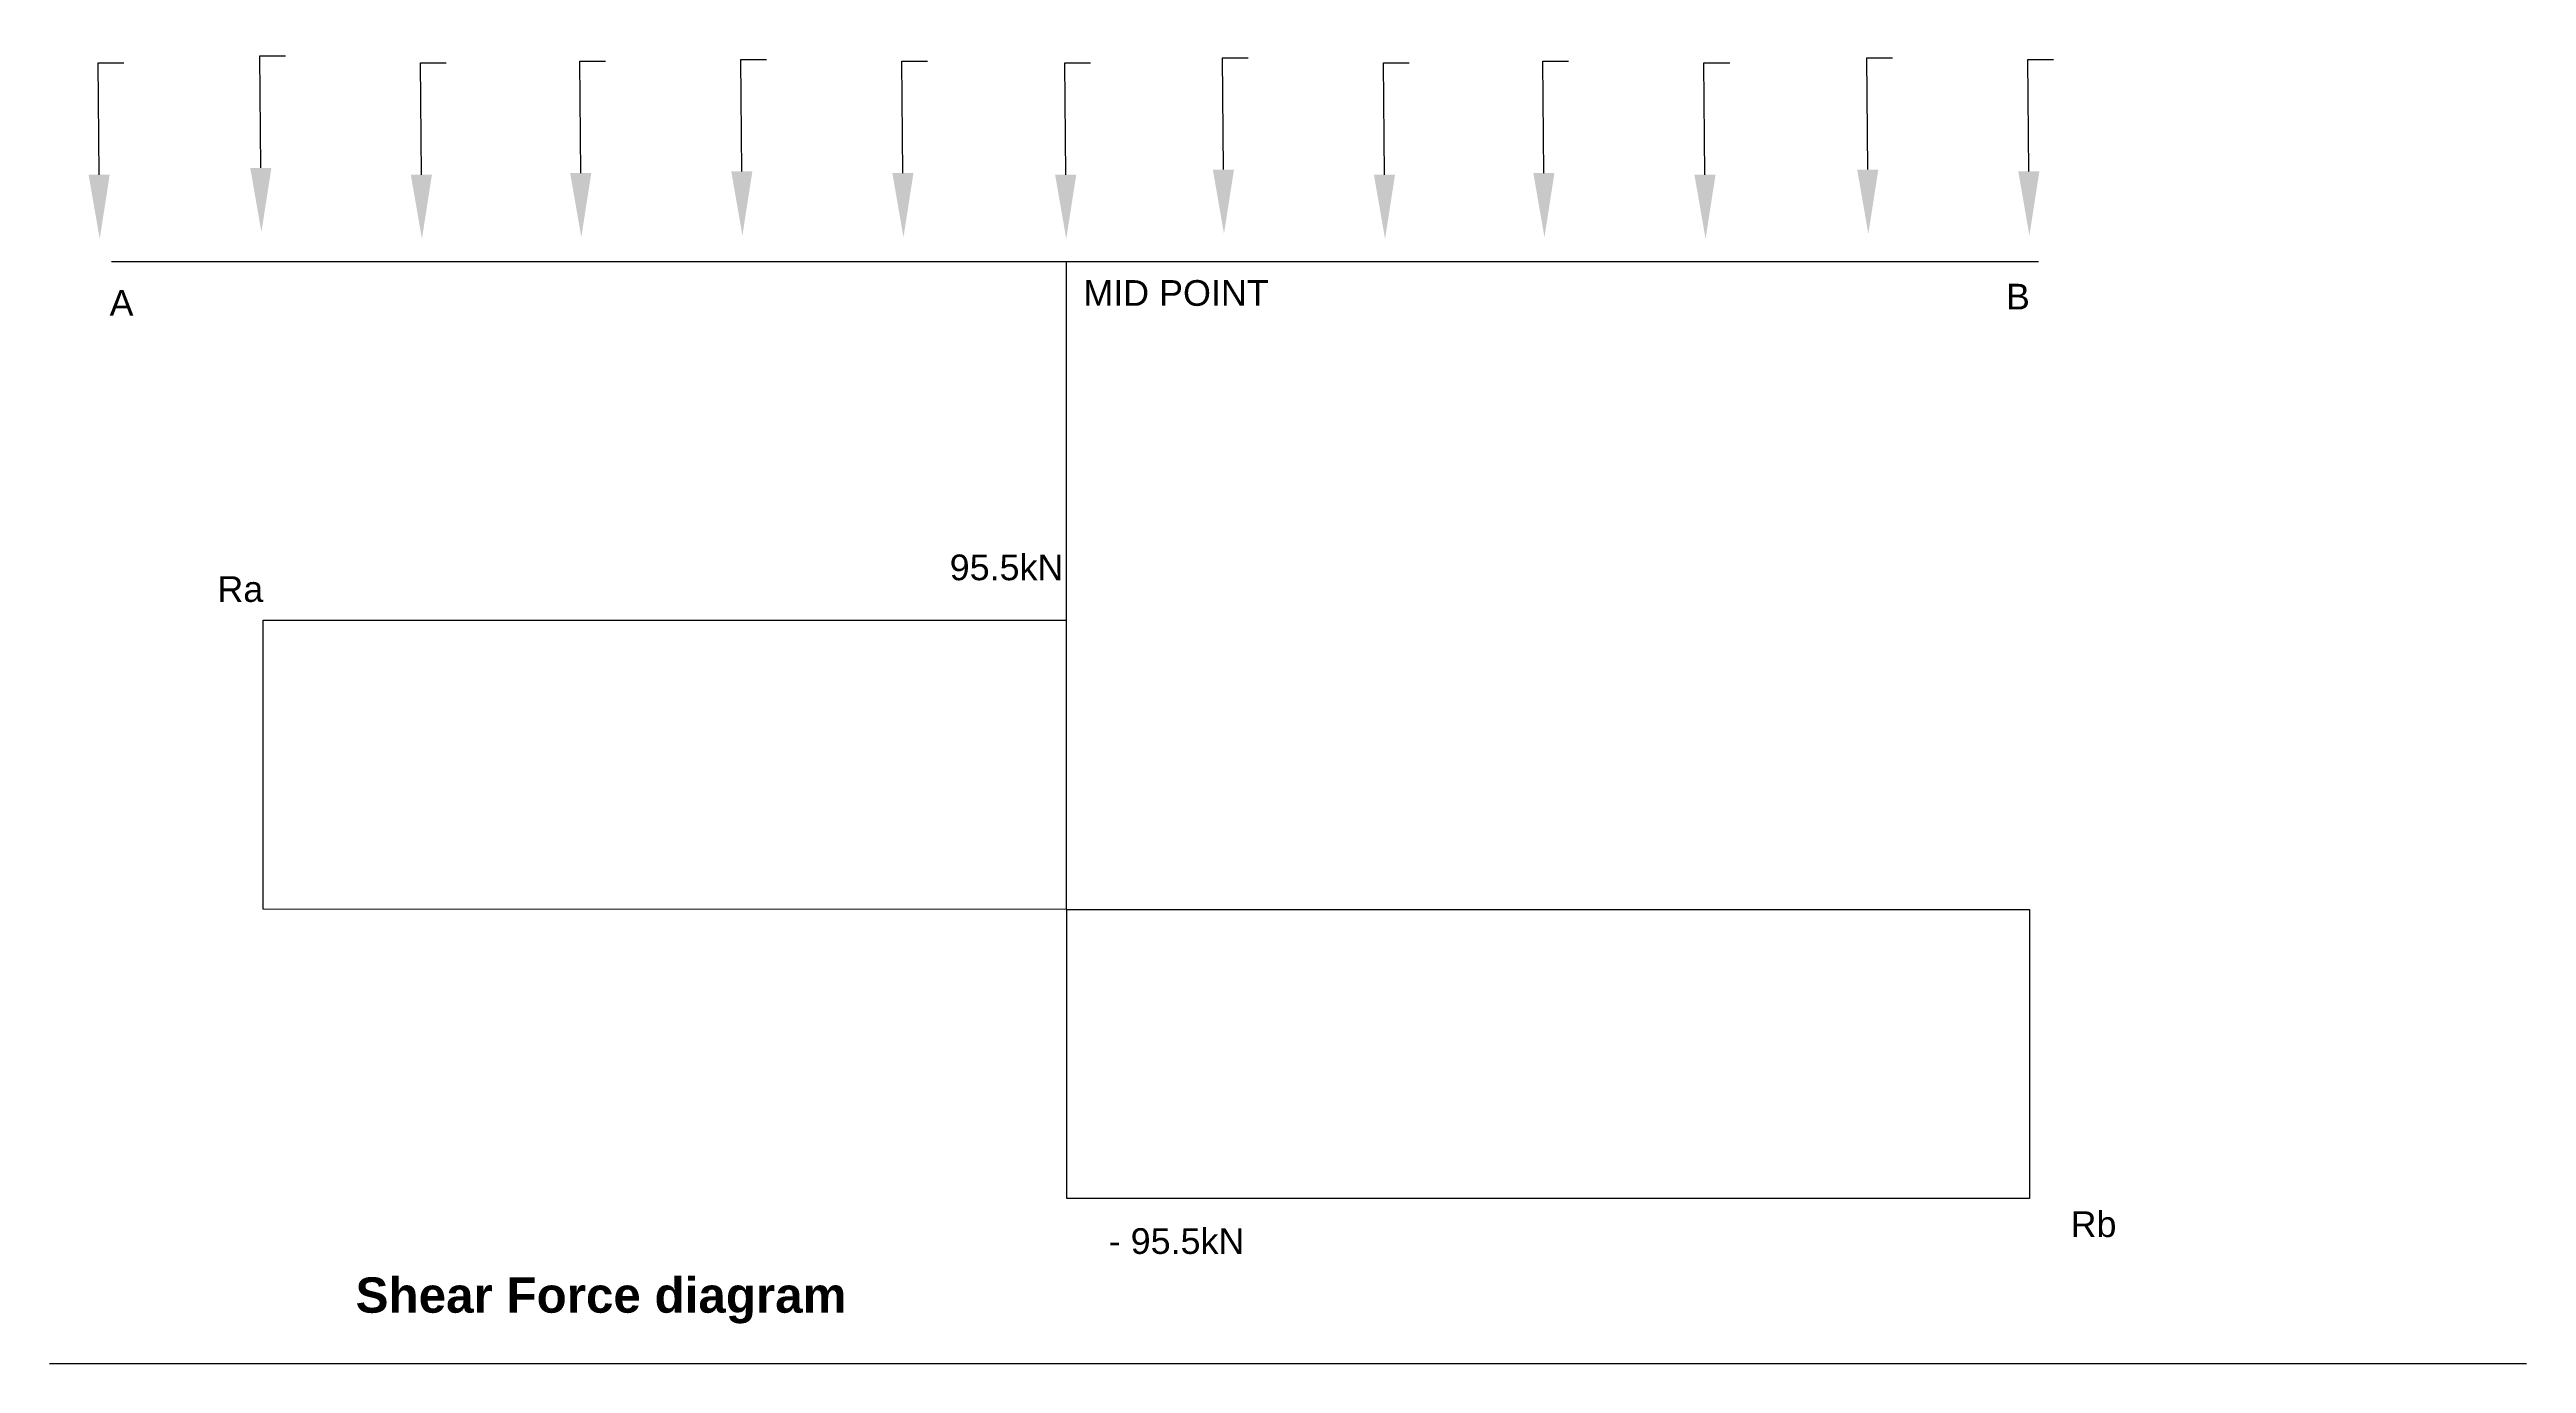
# Model space of a CAD drawing. Header units: millimetres. Extents: x 2234 to 3005, y 1659 to 2068.
import ezdxf
from ezdxf import colors
from ezdxf.entities.mleader import LeaderData, LeaderLine
from ezdxf.math import Vec2, Vec3

# ---------------------------------------------------------------- set-up
doc = ezdxf.new("R2010")
doc.units = ezdxf.units.MM
doc.styles.get("Standard").update_dxf_attribs({"font": 'arial.ttf'})

msp = doc.modelspace()

# ---------------------------------------------------------------- linework, layer by layer
for p, q in [((2252.92, 2001.59), (2852.92, 2001.59)), ((2550.22, 2001.59), (2550.22, 1799.92)), ((2300.19, 1799.94), (2300.19, 1889.94)), ((2300.19, 1889.94), (2300.19, 1889.94)), ((2300.19, 1889.94), (2550.22, 1889.94)), ((2550.22, 1889.94), (2550.22, 1799.92)), ((2550.22, 1799.92), (2300.19, 1799.94)), ((2550.22, 1799.92), (2850.12, 1799.89)), ((2550.4, 1709.89), (2550.4, 1799.92)), ((2850.12, 1799.89), (2850.12, 1709.89)), ((2850.12, 1709.89), (2550.4, 1709.89)), ((2233.66, 1658.54), (3004.86, 1658.54))]:
    msp.add_line(p, q)

# ---------------------------------------------------------------- texts
at = {"attachment_point": 1}
for s, insert, char_height in [('A', (2252.36, 1992.73), 8), ('B', (2842.79, 1994.69), 8), ('95.5kN', (2513.93, 1910.4), 8), ('Ra', (2285.92, 1903.65), 8), ('Rb', (2862.92, 1705.91), 8), (' - 95.5kN', (2560.35, 1700.65), 8), ('{\\fArial|b1|i0|c0|p34;Shear Force diagram}', (2328.95, 1685.34), 11)]:
    msp.add_mtext(s, dxfattribs=dict(at, insert=insert, char_height=char_height))
at = {"insert": (2555.53, 1995.83), "char_height": 8, "width": 116.799, "attachment_point": 1}
msp.add_mtext('MID POINT', dxfattribs=at)

# ---------------------------------------------------------------- leaders
ml = msp.add_multileader_mtext('Standard')
ml.set_content('', color=256)
ml.set_leader_properties()
ml.build(insert=Vec2(0, 0))
ml.multileader.update_dxf_attribs({"arrow_head_size": 20})
ctx = ml.context
ctx.base_point, ctx.arrow_head_size, ctx.plane_origin = Vec3(2307.14, 2065.62), 20, Vec3(2299.63, 2010.76)
notes = []
notes.append((ctx, [(1, (1, 1, 0), (2299.14, 2065.62), (1, 0), 8, [(0, [(2299.63, 2010.76)], 0, [])])]))
ctx.mtext.insert, ctx.mtext.flow_direction = Vec3(2309.14, 2067.62), 5
ml = msp.add_multileader_mtext('Standard')
ml.set_content('', color=256)
ml.set_leader_properties()
ml.build(insert=Vec2(0, 0))
ml.multileader.update_dxf_attribs({"arrow_head_size": 20})
ctx = ml.context
ctx.base_point, ctx.arrow_head_size, ctx.plane_origin = Vec3(2606.84, 2065.09), 20, Vec3(2599.33, 2010.23)
notes.append((ctx, [(1, (1, 1, 0), (2598.84, 2065.09), (1, 0), 8, [(0, [(2599.33, 2010.23)], 0, [])])]))
ctx.mtext.insert, ctx.mtext.flow_direction = Vec3(2608.84, 2067.09), 5
ml = msp.add_multileader_mtext('Standard')
ml.set_content('', color=256)
ml.set_leader_properties()
ml.build(insert=Vec2(0, 0))
ml.multileader.update_dxf_attribs({"arrow_head_size": 20})
ctx = ml.context
ctx.base_point, ctx.arrow_head_size, ctx.plane_origin = Vec3(2807.46, 2065.09), 20, Vec3(2799.95, 2010.23)
notes.append((ctx, [(1, (1, 1, 0), (2799.46, 2065.09), (1, 0), 8, [(0, [(2799.95, 2010.23)], 0, [])])]))
ctx.mtext.insert, ctx.mtext.flow_direction = Vec3(2809.46, 2067.09), 5
ml = msp.add_multileader_mtext('Standard')
ml.set_content('', color=256)
ml.set_leader_properties()
ml.build(insert=Vec2(0, 0))
ml.multileader.update_dxf_attribs({"arrow_head_size": 20})
ctx = ml.context
ctx.base_point, ctx.arrow_head_size, ctx.plane_origin = Vec3(2256.8, 2063.51), 20, Vec3(2249.29, 2008.65)
notes.append((ctx, [(1, (1, 1, 0), (2248.8, 2063.51), (1, 0), 8, [(0, [(2249.29, 2008.65)], 0, [])])]))
ctx.mtext.insert, ctx.mtext.flow_direction = Vec3(2258.8, 2065.51), 5
ml = msp.add_multileader_mtext('Standard')
ml.set_content('', color=256)
ml.set_leader_properties()
ml.build(insert=Vec2(0, 0))
ml.multileader.update_dxf_attribs({"arrow_head_size": 20})
ctx = ml.context
ctx.base_point, ctx.arrow_head_size, ctx.plane_origin = Vec3(2357.12, 2063.51), 20, Vec3(2349.61, 2008.65)
notes.append((ctx, [(1, (1, 1, 0), (2349.12, 2063.51), (1, 0), 8, [(0, [(2349.61, 2008.65)], 0, [])])]))
ctx.mtext.insert, ctx.mtext.flow_direction = Vec3(2359.12, 2065.51), 5
ml = msp.add_multileader_mtext('Standard')
ml.set_content('', color=256)
ml.set_leader_properties()
ml.build(insert=Vec2(0, 0))
ml.multileader.update_dxf_attribs({"arrow_head_size": 20})
ctx = ml.context
ctx.base_point, ctx.arrow_head_size, ctx.plane_origin = Vec3(2406.74, 2064.04), 20, Vec3(2399.23, 2009.17)
notes.append((ctx, [(1, (1, 1, 0), (2398.74, 2064.04), (1, 0), 8, [(0, [(2399.23, 2009.17)], 0, [])])]))
ctx.mtext.insert, ctx.mtext.flow_direction = Vec3(2408.74, 2066.04), 5
ml = msp.add_multileader_mtext('Standard')
ml.set_content('', color=256)
ml.set_leader_properties()
ml.build(insert=Vec2(0, 0))
ml.multileader.update_dxf_attribs({"arrow_head_size": 20})
ctx = ml.context
ctx.base_point, ctx.arrow_head_size, ctx.plane_origin = Vec3(2456.9, 2064.57), 20, Vec3(2449.39, 2009.7)
notes.append((ctx, [(1, (1, 1, 0), (2448.9, 2064.57), (1, 0), 8, [(0, [(2449.39, 2009.7)], 0, [])])]))
ctx.mtext.insert, ctx.mtext.flow_direction = Vec3(2458.9, 2066.57), 5
ml = msp.add_multileader_mtext('Standard')
ml.set_content('', color=256)
ml.set_leader_properties()
ml.build(insert=Vec2(0, 0))
ml.multileader.update_dxf_attribs({"arrow_head_size": 20})
ctx = ml.context
ctx.base_point, ctx.arrow_head_size, ctx.plane_origin = Vec3(2507.05, 2064.04), 20, Vec3(2499.54, 2009.17)
notes.append((ctx, [(1, (1, 1, 0), (2499.05, 2064.04), (1, 0), 8, [(0, [(2499.54, 2009.17)], 0, [])])]))
ctx.mtext.insert, ctx.mtext.flow_direction = Vec3(2509.05, 2066.04), 5
ml = msp.add_multileader_mtext('Standard')
ml.set_content('', color=256)
ml.set_leader_properties()
ml.build(insert=Vec2(0, 0))
ml.multileader.update_dxf_attribs({"arrow_head_size": 20})
ctx = ml.context
ctx.base_point, ctx.arrow_head_size, ctx.plane_origin = Vec3(2557.73, 2063.51), 20, Vec3(2550.22, 2008.65)
notes.append((ctx, [(1, (1, 1, 0), (2549.73, 2063.51), (1, 0), 8, [(0, [(2550.22, 2008.65)], 0, [])])]))
ctx.mtext.insert, ctx.mtext.flow_direction = Vec3(2559.73, 2065.51), 5
ml = msp.add_multileader_mtext('Standard')
ml.set_content('', color=256)
ml.set_leader_properties()
ml.build(insert=Vec2(0, 0))
ml.multileader.update_dxf_attribs({"arrow_head_size": 20})
ctx = ml.context
ctx.base_point, ctx.arrow_head_size, ctx.plane_origin = Vec3(2656.99, 2063.51), 20, Vec3(2649.48, 2008.65)
notes.append((ctx, [(1, (1, 1, 0), (2648.99, 2063.51), (1, 0), 8, [(0, [(2649.48, 2008.65)], 0, [])])]))
ctx.mtext.insert, ctx.mtext.flow_direction = Vec3(2658.99, 2065.51), 5
ml = msp.add_multileader_mtext('Standard')
ml.set_content('', color=256)
ml.set_leader_properties()
ml.build(insert=Vec2(0, 0))
ml.multileader.update_dxf_attribs({"arrow_head_size": 20})
ctx = ml.context
ctx.base_point, ctx.arrow_head_size, ctx.plane_origin = Vec3(2706.62, 2064.04), 20, Vec3(2699.11, 2009.17)
notes.append((ctx, [(1, (1, 1, 0), (2698.62, 2064.04), (1, 0), 8, [(0, [(2699.11, 2009.17)], 0, [])])]))
ctx.mtext.insert, ctx.mtext.flow_direction = Vec3(2708.62, 2066.04), 5
ml = msp.add_multileader_mtext('Standard')
ml.set_content('', color=256)
ml.set_leader_properties()
ml.build(insert=Vec2(0, 0))
ml.multileader.update_dxf_attribs({"arrow_head_size": 20})
ctx = ml.context
ctx.base_point, ctx.arrow_head_size, ctx.plane_origin = Vec3(2756.78, 2063.51), 20, Vec3(2749.27, 2008.65)
notes.append((ctx, [(1, (1, 1, 0), (2748.78, 2063.51), (1, 0), 8, [(0, [(2749.27, 2008.65)], 0, [])])]))
ctx.mtext.insert, ctx.mtext.flow_direction = Vec3(2758.78, 2065.51), 5
ml = msp.add_multileader_mtext('Standard')
ml.set_content('', color=256)
ml.set_leader_properties()
ml.build(insert=Vec2(0, 0))
ml.multileader.update_dxf_attribs({"arrow_head_size": 20})
ctx = ml.context
ctx.base_point, ctx.arrow_head_size, ctx.plane_origin = Vec3(2857.61, 2064.57), 20, Vec3(2850.1, 2009.7)
notes.append((ctx, [(1, (1, 1, 0), (2849.61, 2064.57), (1, 0), 8, [(0, [(2850.1, 2009.7)], 0, [])])]))
ctx.mtext.insert, ctx.mtext.flow_direction = Vec3(2859.61, 2066.57), 5
for ctx, leaders in notes:
    for number, flags, end, landing, length, lines in leaders:
        leader = LeaderData()
        leader.index, (leader.has_last_leader_line, leader.has_dogleg_vector, leader.attachment_direction) = number, flags
        leader.last_leader_point, leader.dogleg_vector, leader.dogleg_length = Vec3(end), Vec3(landing), length
        for number, points, colour, breaks in lines:
            line = LeaderLine()
            line.index, line.vertices, line.color, line.breaks = number, Vec3.list(points), colors.encode_raw_color(colour), breaks
            leader.lines.append(line)
        ctx.leaders.append(leader)

doc.saveas('drawing.dxf')
